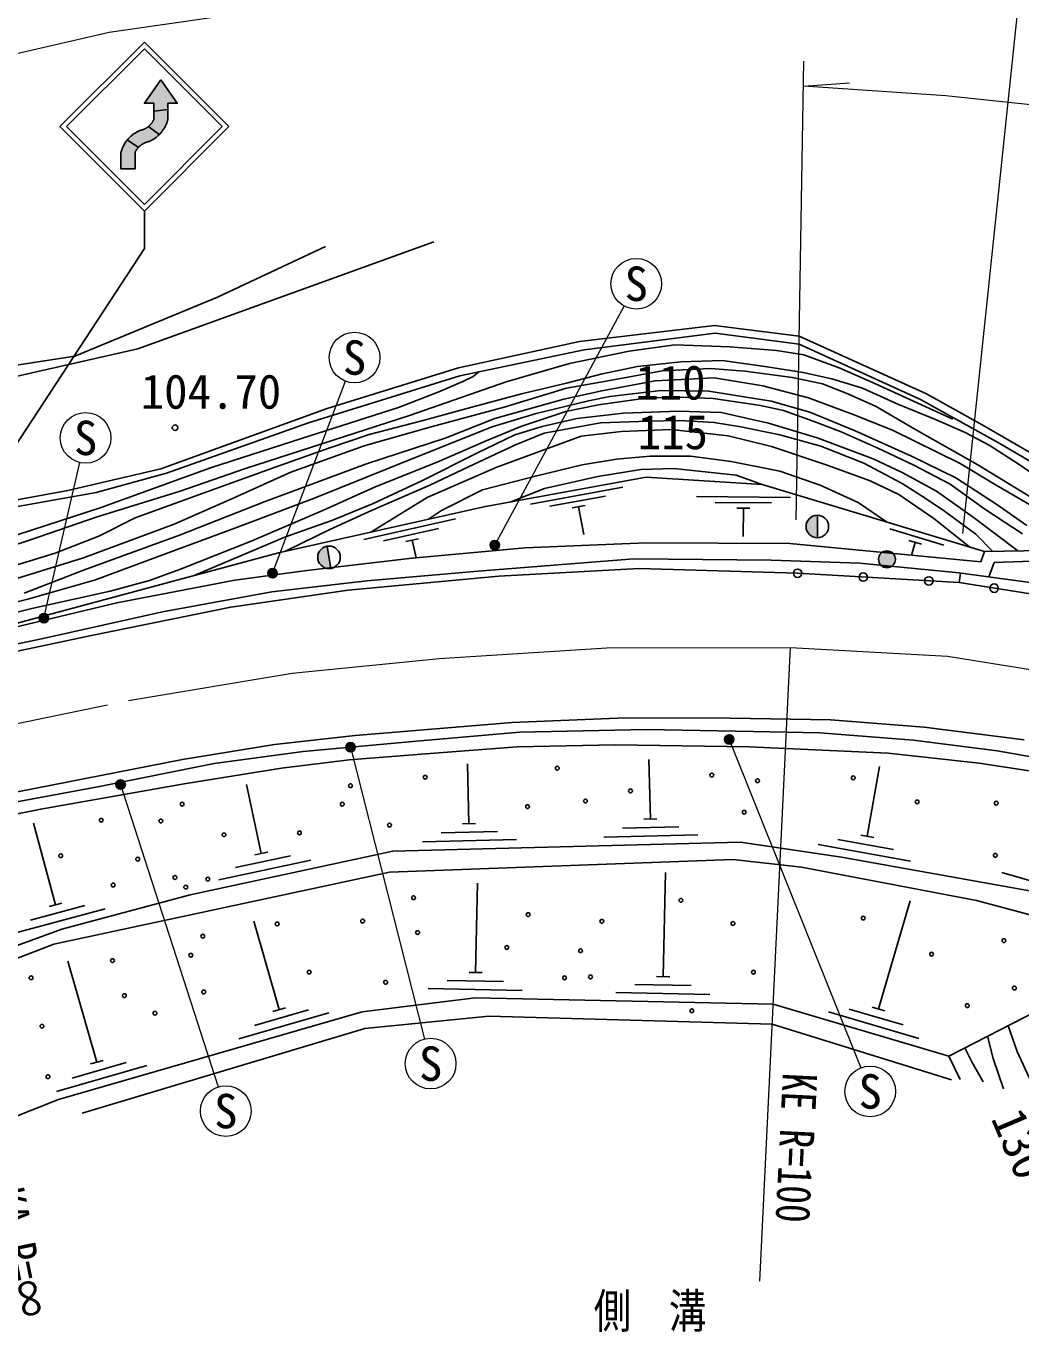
# Model space of a CAD drawing. Units: millimetres at full size, sheet at 1:1000; details may follow other scales. Extents: x 40000 to 680000, y 20000 to 380000.
# Drawn here: x 404788 to 457768, y 250673 to 320234 of the extents above; entities that cross this region are included whole.
import ezdxf
from ezdxf.enums import TextEntityAlignment as Align

# ---------------------------------------------------------------- set-up
doc = ezdxf.new("R2010")
doc.units = ezdxf.units.MM
doc.header["$LTSCALE"] = 1000
doc.linetypes.add('CHAIN', pattern=[18.5, 12, -1.5, 3.5, -1.5])
for name, color, linetype, lineweight in [('M-BGD', 7, 'Continuous', 25), ('M-BMK', 2, 'CHAIN', 13), ('M-STR-HTXT', 7, 'Continuous', 13), ('M-STR-STRC', 7, 'Continuous', 25)]:
    doc.layers.add(name, color=color, linetype=linetype, lineweight=lineweight)
doc.styles.add('ＭＳ ゴシック', font='')
doc.styles.get('ＭＳ ゴシック').set_extended_font_data('MS Gothic')

msp = doc.modelspace()

# ---------------------------------------------------------------- hatches: boundary and pattern name
at = {"layer": 'M-BGD'}
for points in [[(446928, 294178, 0.41421), (446328, 293578, 0.41421), (446928, 292978)], [(420817, 292527, 0.41421), (420328, 291833, 0.41421), (421021, 291344)], [(450378, 292199, 0.24542), (450185, 291830, 0.19809), (450316, 291513), (450887, 291457, 0.24898), (451085, 291830, 0.19572), (450957, 292144)], [(450378, 292199), (450957, 292144, 0.36669)], [(450887, 291457), (450316, 291513, 0.3603)]]:
    msp.add_hatch(color=256, dxfattribs=at).paths.add_polyline_path(points)
at = {"layer": 'M-STR-STRC'}
for points in [[(411963, 317379), (411088, 316129), (411588, 316129), (411588, 315712), (412338, 315790), (412338, 316129), (412838, 316129)], [(412276, 315061), (412287, 315090), (412297, 315119), (412307, 315147), (412316, 315176), (412325, 315206), (412333, 315235), (412338, 315254), (412338, 315790), (411588, 315712), (411588, 315254), (411586, 315248), (411578, 315232), (411569, 315216), (411561, 315200), (411552, 315184), (411543, 315168), (411534, 315153), (411525, 315137), (411515, 315122), (411505, 315107), (411494, 315092), (411484, 315078), (411473, 315063), (411462, 315049), (411451, 315035), (411439, 315021), (411427, 315008), (411415, 314994), (411403, 314981), (411390, 314968), (411378, 314955), (411365, 314943), (411351, 314930), (411338, 314918), (411324, 314906), (411311, 314895), (411880, 314455), (411901, 314476), (411922, 314498), (411943, 314521), (411963, 314544), (411983, 314567), (412002, 314590), (412021, 314614), (412040, 314638), (412058, 314662), (412076, 314687), (412093, 314712), (412110, 314737), (412126, 314763), (412142, 314789), (412158, 314815), (412173, 314841), (412187, 314868), (412202, 314895), (412215, 314922), (412228, 314950), (412241, 314977), (412253, 315005), (412265, 315033)], [(411684, 314287), (411708, 314305), (411732, 314324), (411756, 314343), (411779, 314363), (411802, 314382), (411825, 314403), (411847, 314423), (411869, 314444), (411880, 314455), (411311, 314895), (411300, 314886), (411286, 314874), (411271, 314864), (411257, 314853), (411242, 314842), (411227, 314832), (411212, 314822), (411197, 314813), (411181, 314803), (411166, 314794), (411150, 314785), (411134, 314777), (411118, 314768), (411102, 314760), (411086, 314753), (411069, 314745), (411053, 314738), (411036, 314731), (411019, 314725), (411002, 314718), (410985, 314712), (410968, 314707), (410951, 314701), (410933, 314696), (410916, 314691), (410898, 314687), (410881, 314683), (410863, 314679), (410835, 314667), (410807, 314655), (410780, 314642), (410752, 314629), (410725, 314615), (410698, 314601), (410672, 314586), (410645, 314571), (410619, 314555), (410593, 314539), (410568, 314523), (410542, 314506), (410517, 314489), (410493, 314471), (410468, 314452), (410444, 314434), (410421, 314415), (410397, 314395), (410374, 314375), (410352, 314355), (410329, 314334), (410307, 314313), (410286, 314292), (410265, 314270), (410244, 314248), (410223, 314225), (410203, 314202), (410184, 314179), (410176, 314169), (410766, 313768), (410771, 313774), (410783, 313787), (410796, 313800), (410809, 313812), (410822, 313825), (410835, 313837), (410849, 313849), (410863, 313861), (410877, 313872), (410891, 313883), (410905, 313894), (410920, 313905), (410935, 313915), (410949, 313926), (410965, 313935), (410980, 313945), (410995, 313955), (411011, 313964), (411027, 313972), (411042, 313981), (411058, 313989), (411075, 313997), (411091, 314005), (411107, 314013), (411124, 314020), (411141, 314027), (411157, 314033), (411174, 314039), (411191, 314045), (411209, 314051), (411226, 314056), (411243, 314062), (411261, 314066), (411278, 314071), (411296, 314075), (411313, 314079), (411341, 314091), (411369, 314103), (411397, 314116), (411424, 314129), (411451, 314143), (411478, 314157), (411505, 314172), (411531, 314187), (411557, 314202), (411583, 314218), (411609, 314235), (411634, 314252), (411659, 314269)], [(410588, 313504), (410594, 313515), (410602, 313532), (410610, 313548), (410619, 313564), (410627, 313579), (410636, 313595), (410646, 313610), (410655, 313626), (410665, 313641), (410675, 313656), (410686, 313670), (410697, 313685), (410707, 313699), (410719, 313714), (410730, 313728), (410742, 313741), (410754, 313755), (410766, 313768), (410176, 314169), (410157, 314146), (410138, 314121), (410120, 314097), (410102, 314072), (410085, 314047), (410068, 314022), (410051, 313997), (410035, 313971), (410020, 313944), (410005, 313918), (409990, 313891), (409976, 313864), (409962, 313837), (409949, 313810), (409936, 313782), (409924, 313754), (409912, 313726), (409901, 313698), (409890, 313670), (409880, 313641), (409870, 313612), (409861, 313583), (409852, 313554), (409844, 313525), (409838, 313504), (409838, 313265), (409838, 312629), (410588, 312629), (410588, 313049)], [(429967, 292710, -1), (429528, 292471, -0.41421), (429628, 292810, -0.41421)], [(418134, 291208, -1), (417695, 290969, -0.41421), (417795, 291308, -0.41421)], [(405956, 288811, -1), (405517, 288572, -0.41421), (405617, 288911, -0.41421)], [(442451, 282357, -1), (442012, 282118, -0.41421), (442112, 282457, -0.41421)], [(422286, 281941, -1), (421847, 281702, -0.41421), (421947, 282041, -0.41421)], [(410043, 279951, -1), (409604, 279712, -0.41421), (409704, 280051, -0.41421)]]:
    msp.add_hatch(color=256, dxfattribs=at).paths.add_polyline_path(points)

# ---------------------------------------------------------------- linework, layer by layer
at = {"layer": 'M-BGD'}
for p, q in [((436568, 295671), (431649, 294772)), ((435638, 295196), (432687, 294657)), ((445496, 295128), (440496, 295172)), ((434561, 294694), (433872, 294569)), ((434216, 294631), (434486, 293156)), ((444493, 294837), (441493, 294863)), ((443341, 294547), (442641, 294553)), ((442991, 294550), (442978, 293050)), ((427657, 293979), (422778, 292886)), ((446928, 292978), (446928, 294178)), ((426747, 293468), (423819, 292812)), ((425690, 292924), (425007, 292771)), ((453662, 292586), (450789, 293452)), ((421021, 291344), (420817, 292527)), ((425348, 292847), (425560, 291904)), ((452474, 292631), (451804, 292833)), ((452139, 292732), (451934, 292052)), ((454489, 290586), (454559, 291097)), ((438037, 277994), (437955, 281160)), ((428374, 277743), (428291, 280931)), ((449583, 277080), (450246, 280785)), ((417312, 276159), (416519, 279842)), ((406345, 273428), (405174, 277779)), ((428024, 277734), (428724, 277752)), ((436550, 277505), (439549, 277584)), ((437687, 277985), (438387, 278003)), ((425898, 276778), (430897, 276908)), ((426886, 277254), (429885, 277332)), ((435562, 277030), (440560, 277160)), ((448027, 276902), (450980, 276373)), ((449239, 277142), (449928, 277019)), ((416970, 276086), (417654, 276233)), ((446964, 276635), (451885, 275754)), ((415058, 274753), (419946, 275806)), ((415941, 275404), (418873, 276035)), ((438715, 269602), (438835, 275144)), ((456749, 275137), (461558, 273766)), ((428726, 269818), (428829, 274569)), ((405014, 272604), (407910, 273383)), ((406007, 273337), (406683, 273519)), ((450180, 267878), (451876, 273628)), ((404165, 271909), (408993, 273209)), ((418266, 267843), (416909, 272550)), ((408558, 265042), (407003, 270431)), ((427217, 269401), (430216, 269336)), ((428376, 269826), (429076, 269811)), ((438365, 269609), (439065, 269594)), ((426207, 268973), (431206, 268864)), ((436196, 268756), (441195, 268647)), ((437206, 269184), (440205, 269119)), ((416950, 266995), (419832, 267827)), ((417930, 267746), (418603, 267940)), ((448614, 267870), (451492, 267022)), ((449845, 267977), (450516, 267779)), ((416114, 266285), (420918, 267671)), ((447528, 267722), (452324, 266308)), ((408222, 264945), (408894, 265139)), ((454540, 264118), (453924, 265367)), ((406406, 263485), (411210, 264871)), ((407242, 264194), (410124, 265026))]:
    msp.add_line(p, q, dxfattribs=at)
for points in [[(351238, 298588), (355077, 297375), (358759, 296612), (362525, 296183), (370894, 296276), (386446, 298219), (394906, 299449), (410741, 303048), (426509, 308738)], [(378585, 300024), (381086, 299237), (392414, 300773), (398624, 301308), (407374, 302649), (414988, 305798), (420741, 308502)], [(375547, 289856), (397099, 293693), (407003, 295487), (411956, 296656), (420827, 299864), (427819, 302035), (434264, 303425), (441456, 304288), (445959, 303723), (452739, 300650), (455703, 298991), (461595, 295585), (465132, 292859), (467473, 290989)], [(375613, 289431), (384425, 291137), (393687, 292815), (401935, 294210), (408519, 295394), (412257, 296413), (419835, 299108), (427887, 301613), (434512, 302981), (441483, 303880), (445952, 303297), (452427, 300335), (456611, 298013), (461450, 295184), (466829, 291073)], [(401045, 291570), (404961, 292849), (408512, 294080), (412985, 295455), (416481, 296664), (425205, 299485), (430349, 301276), (433722, 302258), (436908, 302923), (439345, 303256), (442268, 303151), (444750, 302956), (446204, 302718), (448083, 302035), (449990, 301197), (454138, 299290)], [(459248, 295796), (457619, 296911), (456074, 297903), (454798, 298591), (453218, 299285), (451220, 300088), (449333, 300946), (447700, 301444), (446167, 301788), (444252, 302090), (441885, 302421), (439656, 302352), (437342, 302105), (435391, 301694), (433562, 301218), (431173, 300651), (428534, 299931), (425865, 299212), (423054, 298475), (420915, 297758), (418107, 296762), (414212, 295347), (410604, 294041), (408654, 293058), (406330, 292149), (401404, 290642)], [(403308, 290514), (407849, 291904), (412677, 293704), (415620, 295002), (418883, 296475), (422795, 297869), (426361, 298884), (430243, 299942), (433568, 300947), (435874, 301361), (438667, 301867), (441234, 302002), (443060, 301852), (445598, 301521), (447206, 301177), (448462, 300685), (450031, 299990), (452125, 298770), (455474, 296868), (458520, 295002)], [(390880, 291101), (393397, 290820), (398126, 291465), (402162, 292438), (408739, 294571), (414601, 296709), (419459, 298264), (424625, 299923), (426764, 300756), (428047, 301297), (428604, 301565), (428894, 301821)], [(458908, 294351), (456448, 295774), (454532, 296929), (450934, 298705), (448837, 299544), (446463, 300430), (444020, 301064), (441437, 301497), (438285, 301346), (435445, 300813), (433433, 300357), (429756, 299329), (427110, 298286), (422916, 296909), (417517, 294913), (412956, 293109), (407839, 291256), (404692, 290026)], [(400900, 288729), (404875, 289701), (408477, 290745), (411394, 291828), (415901, 293495), (420093, 295074), (425563, 297271), (429613, 298887), (431951, 299596), (434748, 300275), (435879, 300507), (438587, 300828), (441142, 300781), (444465, 300261), (446521, 299661), (448945, 298679), (451948, 297329), (454312, 296162), (456484, 294749), (458080, 293634)], [(457857, 293190), (455840, 294508), (454003, 295842), (452070, 296848), (450116, 297768), (448203, 298621), (446710, 299198), (445128, 299755), (443895, 300024), (441384, 300402), (439591, 300473), (437908, 300432), (435280, 300057), (433536, 299712), (431131, 298899), (429290, 298146), (426812, 297063), (423308, 295657), (420634, 294446), (416767, 292791), (413013, 291307), (411366, 290704), (409263, 290125), (405100, 289203), (401117, 288213)], [(413730, 290966), (418605, 293033), (421062, 293894), (423237, 294788), (425896, 296031), (428794, 297476), (430816, 298458), (432281, 298913), (434125, 299336), (436599, 299621), (439549, 299726), (441809, 299653), (444328, 299077), (446913, 298309), (449904, 297177), (451440, 296456), (453275, 295464), (455221, 294084), (457611, 292274)], [(456280, 292252), (455363, 293177), (453702, 294391), (452671, 295090), (451441, 295877), (449396, 296957), (447109, 297853), (444926, 298458), (442850, 298889), (441433, 299112), (439612, 299229), (437937, 299189), (435372, 299095), (433442, 298741), (432384, 298542), (430858, 297923), (429783, 297425), (428042, 296622), (426285, 295772), (423174, 294423), (420961, 293411), (418598, 292258)], [(423151, 293278), (426143, 295114), (429850, 296730), (434349, 298396), (436501, 298637), (439151, 298737), (442181, 298406), (444479, 297848), (447455, 296844), (449743, 296009), (451271, 295284), (453140, 293997), (455045, 292482)], [(450612, 293819), (449099, 294857), (447074, 295777), (444926, 296520), (442336, 297035), (440176, 297326), (438017, 297326), (436231, 297164), (434403, 296856), (431913, 296268), (429091, 295525), (426915, 294425), (426213, 293963)], [(445878, 291085), (454489, 290586), (459400, 289814), (462638, 289225), (473002, 286813), (491008, 281559), (496102, 280598), (501253, 280092), (506693, 279990), (511485, 280302), (514681, 280756), (520417, 281994), (527796, 284476), (538455, 289447), (549913, 294564), (555694, 297225)], [(430600, 294886), (432391, 295605), (435240, 296236), (437532, 296613), (439286, 296659), (442603, 296320), (443985, 295817)], [(397837, 286690), (418223, 292174), (429162, 294623), (437807, 296202), (443985, 295817), (455832, 292245)], [(376687, 282491), (379439, 283680), (397837, 286690), (409619, 289507), (415898, 290718), (419732, 291231), (425357, 291886), (431370, 292437), (437807, 292707), (445464, 292666), (455631, 291700), (455832, 292245), (461061, 292330), (465575, 292032)], [(363476, 280868), (374651, 281739), (381108, 282738), (392779, 284920), (405697, 287620), (412045, 289025), (417868, 290095), (422933, 290678), (428860, 291198), (437163, 291854), (444472, 291786), (449194, 291622), (454461, 291110), (460752, 290249)], [(456059, 290891), (456348, 291656), (460372, 291811), (466829, 291073)], [(381162, 282403), (392329, 284396), (408188, 287760), (415689, 289286), (421948, 290192), (429958, 290933), (437441, 291333), (445878, 291085)], [(367021, 272862), (375839, 273935), (384842, 275490), (393815, 277323), (397687, 278170), (401780, 278938), (413118, 281162), (418023, 281967), (422318, 282443), (430673, 283141), (436723, 283379), (442287, 283365), (447628, 283274), (452623, 282885), (457949, 282211)], [(460464, 280937), (456507, 281629), (452041, 282202), (447053, 282582), (443514, 282661), (437839, 282760), (431063, 282615), (425575, 282145), (419547, 281590), (414798, 280944), (408705, 279725), (396720, 277504), (385869, 275138), (382141, 274469), (376852, 273584), (372132, 272898)], [(374641, 254694), (375353, 262690), (376215, 268601), (375869, 272293), (397114, 276825), (405566, 278524), (413214, 279875), (418396, 280698), (421986, 281151), (426074, 281464), (430940, 281844), (436154, 281950), (443302, 281849), (450696, 281507), (455550, 280963), (460066, 280273), (464696, 279207), (468181, 278276), (474543, 276378)], [(474543, 276378), (464771, 271039), (462233, 272640), (459030, 274019), (448207, 275955), (442840, 276769), (424315, 276287), (413526, 273963), (406696, 272124), (387597, 265144), (378597, 270895)], [(407765, 262318), (422831, 266831), (429437, 267498), (444520, 267066), (454074, 264106)], [(456841, 263615), (456285, 265232), (455988, 266420)], [(458525, 263531), (457576, 265612), (457085, 266980)], [(455756, 263987), (455162, 265064), (454784, 265806)]]:
    msp.add_lwpolyline(points, dxfattribs=at)
msp.add_lwpolyline([(397729, 259578), (387222, 263973), (406271, 271334), (424149, 275155), (442444, 275831), (446083, 275422), (455403, 273661), (459522, 272562), (462298, 271243), (464980, 269384), (459993, 268465), (453924, 265367), (444572, 268124), (428697, 268469), (422691, 267715), (406509, 263046)], close=True, dxfattribs=at)
for centre, radius in [((412721, 298843), 150), ((446928, 293578), 600), ((420919, 291936), 600), ((450635, 291830), 450), ((445878, 291085), 225), ((449372, 290883), 225), ((452866, 290680), 225), ((456341, 290295), 225), ((433077, 280702), 100), ((441310, 280337), 100), ((422060, 279769), 100), ((426041, 280219), 100), ((443742, 280037), 100), ((448843, 280188), 100), ((434576, 278955), 100), ((436975, 279488), 100), ((452244, 278905), 100), ((413095, 278788), 100), ((421627, 278788), 100), ((431495, 278656), 100), ((443026, 278357), 100), ((456458, 278839), 100), ((408789, 277929), 100), ((411962, 277889), 100), ((424142, 277673), 100), ((415327, 277157), 100), ((419345, 277257), 100), ((456408, 276060), 100), ((406630, 276038), 100), ((410731, 275855), 100), ((412715, 274878), 100), ((414465, 274795), 100), ((409420, 274479), 100), ((413288, 274368), 100), ((425424, 273802), 100), ((439660, 273663), 100), ((431523, 272902), 100), ((449371, 272718), 100), ((418158, 272404), 100), ((422711, 272561), 100), ((425641, 271946), 100), ((435452, 272545), 100), ((442433, 272434), 100), ((414196, 271755), 100), ((456864, 271517), 100), ((413563, 270737), 100), ((430390, 271149), 100), ((434319, 270979), 100), ((453010, 270796), 100), ((409391, 270450), 100), ((419862, 269839), 100), ((443523, 269835), 100), ((405049, 269537), 100), ((423934, 269298), 100), ((433465, 269536), 100), ((434847, 269582), 100), ((410020, 268585), 100), ((414247, 268781), 100), ((457420, 268990), 100), ((440243, 267781), 100), ((454914, 268055), 100), ((411651, 267647), 100), ((405634, 266955), 100), ((405952, 264268), 100)]:
    msp.add_circle(centre, radius, dxfattribs=at)
at = {"layer": 'M-BMK'}
msp.add_lwpolyline([(363416, 276114), (374593, 277201), (397363, 281660), (410240, 284314), (418961, 285769), (426782, 286538), (435723, 287112), (445493, 287131), (453859, 286669), (457627, 286069), (462797, 285209), (466544, 284202), (484343, 278563), (490105, 276814), (495119, 275776), (500521, 275147), (505455, 274980), (511079, 275225), (516597, 276091), (521318, 277267), (526309, 278902), (533078, 281953), (557210, 294288)], dxfattribs=at)
at = {"layer": 'M-STR-HTXT'}
for p, q in [((454681, 293199), (457701, 322043)), ((445791, 293937), (446212, 318374)), ((446189, 317039), (448638, 317213)), ((429748, 292591), (436641, 305321)), ((417914, 291088), (421800, 301315)), ((405737, 288692), (407653, 296982)), ((443857, 253373), (445493, 287131)), ((422067, 281822), (426002, 266273)), ((442232, 282237), (449239, 264735)), ((409823, 279832), (415011, 263720))]:
    msp.add_line(p, q, dxfattribs=at)
for points in [[(377754, 312583), (384625, 313839), (393804, 315880), (401655, 318172), (409206, 319908), (415025, 320741), (422063, 321681), (429754, 322227), (436821, 322443), (445950, 322131), (457601, 321089)], [(536451, 316725), (526677, 311914), (520436, 309276), (513321, 306994), (509234, 306144), (505303, 305722), (502280, 305662), (499997, 305728), (497104, 306174), (493560, 306912), (490882, 307897), (485634, 309761), (478728, 311848), (473479, 313139), (465348, 314828), (458129, 316062), (453771, 316520), (446189, 317039)]]:
    msp.add_lwpolyline(points, dxfattribs=at)
for centre in [(437284, 306508), (422279, 302577), (407957, 298298), (426333, 264965), (449741, 263481), (415424, 262435)]:
    msp.add_circle(centre, 1350, dxfattribs=at)
at = {"layer": 'M-STR-STRC'}
for p, q in [((406589, 314880), (411089, 319380)), ((415589, 314879), (411089, 319380)), ((406942, 314880), (411089, 319026)), ((415236, 314879), (411089, 319026)), ((411088, 316129), (411963, 317379)), ((411963, 317379), (412838, 316129)), ((411088, 316129), (411588, 316129)), ((411588, 316129), (411588, 315254)), ((412338, 316129), (412338, 315254)), ((412338, 316129), (412838, 316129)), ((406589, 314880), (411089, 310379)), ((406942, 314880), (411089, 310732)), ((411089, 310732), (415236, 314879)), ((411089, 310379), (415589, 314879)), ((411089, 310379), (411089, 308379)), ((396376, 285930), (411089, 308379))]:
    msp.add_line(p, q, dxfattribs=at)
for points in [[(411963, 317379), (411088, 316129), (411588, 316129), (411588, 315712), (412338, 315790), (412338, 316129), (412838, 316129)], [(412338, 315790), (411588, 315712), (411588, 315254), (411588, 315254), (411586, 315248), (411578, 315232), (411569, 315216), (411561, 315200), (411552, 315184), (411543, 315168), (411534, 315153), (411525, 315137), (411515, 315122), (411505, 315107), (411494, 315092), (411484, 315078), (411473, 315063), (411462, 315049), (411451, 315035), (411439, 315021), (411427, 315008), (411415, 314994), (411403, 314981), (411390, 314968), (411378, 314955), (411365, 314943), (411351, 314930), (411338, 314918), (411324, 314906), (411311, 314895), (411311, 314895), (411880, 314455), (411880, 314455), (411901, 314476), (411922, 314498), (411943, 314521), (411963, 314544), (411983, 314567), (412002, 314590), (412021, 314614), (412040, 314638), (412058, 314662), (412076, 314687), (412093, 314712), (412110, 314737), (412126, 314763), (412142, 314789), (412158, 314815), (412173, 314841), (412187, 314868), (412202, 314895), (412215, 314922), (412228, 314950), (412241, 314977), (412253, 315005), (412265, 315033), (412276, 315061), (412287, 315090), (412297, 315119), (412307, 315147), (412316, 315176), (412325, 315206), (412333, 315235), (412338, 315254), (412338, 315254)], [(411880, 314455), (411311, 314895), (411311, 314895), (411300, 314886), (411286, 314874), (411271, 314864), (411257, 314853), (411242, 314842), (411227, 314832), (411212, 314822), (411197, 314813), (411181, 314803), (411166, 314794), (411150, 314785), (411134, 314777), (411118, 314768), (411102, 314760), (411086, 314753), (411069, 314745), (411053, 314738), (411036, 314731), (411019, 314725), (411002, 314718), (410985, 314712), (410968, 314707), (410951, 314701), (410933, 314696), (410916, 314691), (410898, 314687), (410881, 314683), (410863, 314679), (410863, 314679), (410835, 314667), (410807, 314655), (410780, 314642), (410752, 314629), (410725, 314615), (410698, 314601), (410672, 314586), (410645, 314571), (410619, 314555), (410593, 314539), (410568, 314523), (410542, 314506), (410517, 314489), (410493, 314471), (410468, 314452), (410444, 314434), (410421, 314415), (410397, 314395), (410374, 314375), (410352, 314355), (410329, 314334), (410307, 314313), (410286, 314292), (410265, 314270), (410244, 314248), (410223, 314225), (410203, 314202), (410184, 314179), (410176, 314169), (410176, 314169), (410766, 313768), (410766, 313768), (410771, 313774), (410783, 313787), (410796, 313800), (410809, 313812), (410822, 313825), (410835, 313837), (410849, 313849), (410863, 313861), (410877, 313872), (410891, 313883), (410905, 313894), (410920, 313905), (410935, 313915), (410949, 313926), (410965, 313935), (410980, 313945), (410995, 313955), (411011, 313964), (411027, 313972), (411042, 313981), (411058, 313989), (411075, 313997), (411091, 314005), (411107, 314013), (411124, 314020), (411141, 314027), (411157, 314033), (411174, 314039), (411191, 314045), (411209, 314051), (411226, 314056), (411243, 314062), (411261, 314066), (411278, 314071), (411296, 314075), (411313, 314079), (411313, 314079), (411341, 314091), (411369, 314103), (411397, 314116), (411424, 314129), (411451, 314143), (411478, 314157), (411505, 314172), (411531, 314187), (411557, 314202), (411583, 314218), (411609, 314235), (411634, 314252), (411659, 314269), (411684, 314287), (411708, 314305), (411732, 314324), (411756, 314343), (411779, 314363), (411802, 314382), (411825, 314403), (411847, 314423), (411869, 314444)], [(410176, 314169), (410766, 313768), (410754, 313755), (410742, 313741), (410730, 313728), (410719, 313714), (410707, 313699), (410697, 313685), (410686, 313670), (410675, 313656), (410665, 313641), (410655, 313626), (410646, 313610), (410636, 313595), (410627, 313579), (410619, 313564), (410610, 313548), (410602, 313532), (410594, 313515), (410588, 313504), (410588, 313504), (410588, 313049), (410588, 312629), (409838, 312629), (409838, 313504), (409838, 313504), (409844, 313525), (409852, 313554), (409861, 313583), (409870, 313612), (409880, 313641), (409890, 313670), (409901, 313698), (409912, 313726), (409924, 313754), (409936, 313782), (409949, 313810), (409962, 313837), (409976, 313864), (409990, 313891), (410005, 313918), (410020, 313944), (410035, 313971), (410051, 313997), (410068, 314022), (410085, 314047), (410102, 314072), (410120, 314097), (410138, 314121), (410157, 314146), (410176, 314169)]]:
    msp.add_lwpolyline(points, close=True, dxfattribs=at)
for centre in [(429748, 292591), (417914, 291088), (405737, 288692), (442232, 282237), (422067, 281822), (409823, 279832)]:
    msp.add_circle(centre, 250, dxfattribs=at)

# ---------------------------------------------------------------- texts
at = {"layer": 'M-BGD', "style": 'ＭＳ ゴシック'}
for s, p in [('110', (439108, 299788)), ('104.70', (414633, 299302)), ('115', (439235, 297144))]:
    msp.add_text(s, height=1833, dxfattribs=at).set_placement(p, align=Align.BOTTOM_CENTER)
msp.add_text('130', height=1833, rotation=293.011, dxfattribs=at).set_placement((456378, 260119), align=Align.BOTTOM_CENTER)
at = {"layer": 'M-STR-HTXT', "style": 'ＭＳ ゴシック'}
for p in [(437284, 306508), (422279, 302577), (407957, 298298), (426333, 264965), (449741, 263481), (415424, 262435)]:
    msp.add_text('S', height=1833, dxfattribs=at).set_placement(p, align=Align.MIDDLE_CENTER)
at = {"layer": 'M-STR-HTXT', "style": 'ＭＳ ゴシック', "width": 0.8}
for s, rotation, p in [('KE R=100', 267.225, (444353, 260547)), ('KA R=∞', 281.487, (403012, 254605))]:
    msp.add_text(s, height=1833, rotation=rotation, dxfattribs=at).set_placement(p, align=Align.BOTTOM_CENTER)
msp.add_text('側\u3000溝', height=1833, dxfattribs=at).set_placement((438019, 250326), align=Align.BOTTOM_CENTER)

doc.saveas('drawing.dxf')
